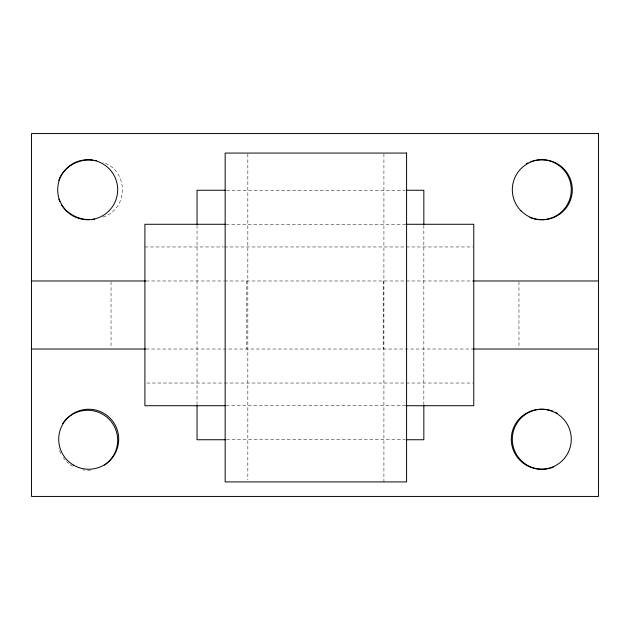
<?xml version="1.0" encoding="UTF-8"?>
<svg xmlns="http://www.w3.org/2000/svg" width="630" height="630" viewBox="0 0 630 630"><rect width="100%" height="100%" fill="white"/><g stroke="black" fill="none" stroke-linecap="round" stroke-linejoin="round"><path stroke-width="0.47" stroke-dasharray="3.15 2.36" d="M102.863 217.059C128.874 209.176 128.874 170.321 102.863 162.446M226.493 190.26L405.184 190.26M226.139 224.28L406.027 224.28M144.9 246.96L223.437 246.96M224.414 246.96L472.776 246.96M146.105 280.98L223.674 280.98M224.414 280.98L472.902 280.98M146.105 349.02L472.902 349.02M146.861 383.04L223.437 383.04M224.414 383.04L472.776 383.04M226.139 405.72L406.027 405.72M226.493 439.74L405.184 439.74M518.962 281.949L518.962 348.051M423.84 225.375L423.84 404.625M383.914 154.051L383.914 481.926M383.197 280.98L383.197 349.02M247.834 154.051L247.834 479.966M246.802 280.98L246.802 349.02M197.04 225.375L197.04 404.625M111.037 281.949L111.037 348.051M90.626 470.098A29.996 29.996 0 0 1 82.798 469.846M72.694 466.224A29.996 29.996 0 0 1 69.434 464.05M68.654 463.436A29.996 29.996 0 0 1 66.481 461.459M65.142 460.034A29.996 29.996 0 0 1 63.307 457.719M60.795 453.521A29.996 29.996 0 0 1 58.716 448.017"/><path stroke-width="0.94" d="M58.771 180.377C63.536 166.777 78.726 158.524 92.752 160.099M91.807 219.516L94.65 219.177M225.516 190.26L197.04 190.26L197.04 224.398M406.169 190.26L423.84 190.26L423.84 224.398M225.398 224.28L144.9 224.28L144.9 405.72L225.398 405.72M406.027 224.28L473.76 224.28L473.76 405.72L406.027 405.72M31.5 280.98L145.68 280.98M473.083 280.98L598.5 280.98M31.5 349.02L145.68 349.02M473.083 349.02L598.5 349.02M225.516 439.74L197.04 439.74L197.04 405.602M406.169 439.74L423.84 439.74L423.84 405.602M94.65 160.327L96.547 160.548M88.956 219.634C78.025 219.374 67.465 213.861 61.33 204.75M58.771 199.119L59.866 201.529M62.748 423.596A29.996 29.996 0 0 1 108.895 419.044A29.996 29.996 0 0 1 104.344 465.192M533.523 160.776A29.996 29.996 0 0 1 571.024 185.834A29.996 29.996 0 0 1 541.288 219.744M540.319 219.728A29.996 29.996 0 0 1 533.523 218.72M532.586 218.452A29.996 29.996 0 0 1 529.814 217.46M526.294 163.776A29.996 29.996 0 0 1 528.019 162.855M530.728 161.674A29.996 29.996 0 0 1 532.586 161.044M553.786 466.94A29.996 29.996 0 0 1 551.014 467.933M550.077 468.2A29.996 29.996 0 0 1 543.28 469.208M542.312 469.224A29.996 29.996 0 0 1 512.576 435.314A29.996 29.996 0 0 1 550.077 410.256M551.014 410.524A29.996 29.996 0 0 1 552.872 411.154M555.581 412.335A29.996 29.996 0 0 1 557.306 413.256M598.5 133.56L31.5 133.56L31.5 496.44L598.5 496.44L598.5 133.56M406.594 153.066L225.154 153.066L225.154 481.926L406.594 481.926L406.594 153.066M73.71 465.208A29.996 29.996 0 0 0 118.708 439.228A29.996 29.996 0 0 0 73.71 413.256A29.996 29.996 0 0 0 73.71 465.208M521.105 210.956A29.996 29.996 0 0 0 571.284 197.513A29.996 29.996 0 0 0 534.547 160.776A29.996 29.996 0 0 0 521.105 210.956M526.294 465.208A29.996 29.996 0 0 0 571.284 439.228A29.996 29.996 0 0 0 526.294 413.256A29.996 29.996 0 0 0 526.294 465.208M72.694 215.728A29.996 29.996 0 0 0 117.684 189.748A29.996 29.996 0 0 0 72.694 163.776A29.996 29.996 0 0 0 72.694 215.728"/></g></svg>
